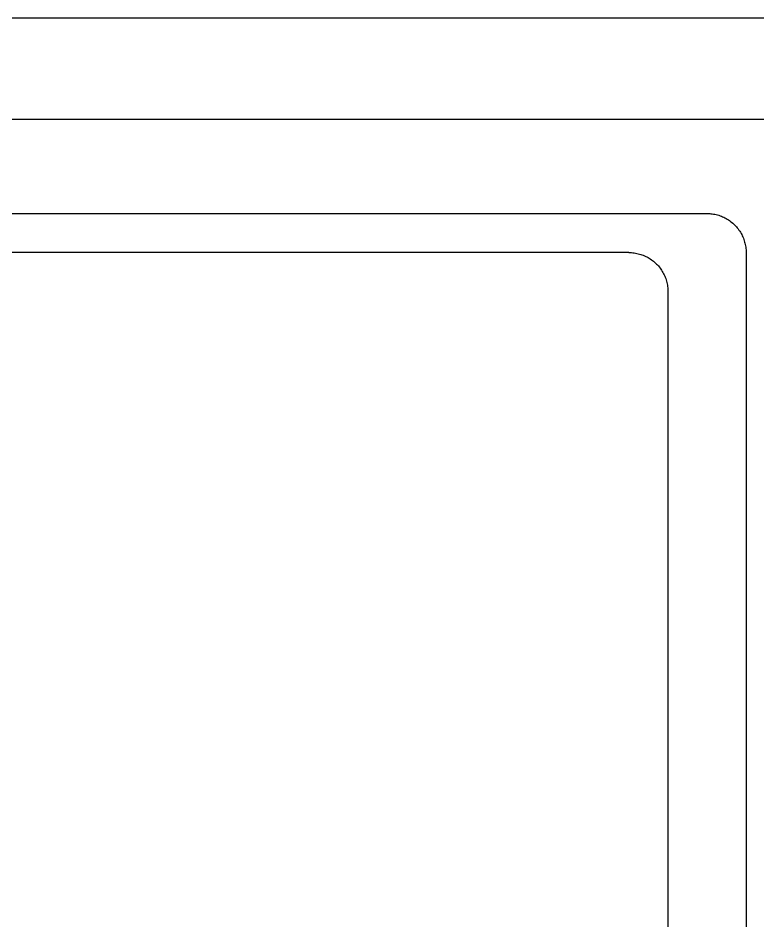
# Model space of a CAD drawing. Header units: millimetres. Extents: x -573 to 3430, y 0 to 3769.
# Drawn here: x 354.2 to 373.14, y 456.87 to 479.97 of the extents above; entities that cross this region are included whole.
import ezdxf

# ---------------------------------------------------------------- set-up
doc = ezdxf.new("R2010")
doc.units = ezdxf.units.MM
doc.layers.add('01 Basic thick', color=7, linetype='Continuous', lineweight=35)

msp = doc.modelspace()

# ---------------------------------------------------------------- linework, layer by layer
at = {"layer": '01 Basic thick', "lineweight": -3}
for p, q in [((383.589, 479.972, -368.054), (313.089, 479.972, -368.054)), ((384.589, 477.374, -368.054), (312.089, 477.374, -368.054)), ((324.839, 474.972, -368.054), (371.839, 474.972, -368.054)), ((371.839, 474.972, -368.054), (371.873, 474.972, -368.054)), ((371.873, 474.972, -368.054), (371.907, 474.97, -368.054)), ((371.907, 474.97, -368.054), (371.941, 474.967, -368.054)), ((371.941, 474.967, -368.054), (371.975, 474.963, -368.054)), ((371.975, 474.963, -368.054), (372.009, 474.958, -368.054)), ((372.009, 474.958, -368.054), (372.042, 474.951, -368.054)), ((372.042, 474.951, -368.054), (372.076, 474.944, -368.054)), ((372.076, 474.944, -368.054), (372.109, 474.935, -368.054)), ((372.109, 474.935, -368.054), (372.142, 474.925, -368.054)), ((372.142, 474.925, -368.054), (372.174, 474.915, -368.054)), ((372.174, 474.915, -368.054), (372.206, 474.903, -368.054)), ((372.206, 474.903, -368.054), (372.237, 474.89, -368.054)), ((372.237, 474.89, -368.054), (372.269, 474.875, -368.054)), ((372.269, 474.875, -368.054), (372.299, 474.86, -368.054)), ((372.299, 474.86, -368.054), (372.329, 474.844, -368.054)), ((372.329, 474.844, -368.054), (372.359, 474.827, -368.054)), ((372.359, 474.827, -368.054), (372.388, 474.808, -368.054)), ((372.388, 474.808, -368.054), (372.416, 474.789, -368.054)), ((372.416, 474.789, -368.054), (372.443, 474.769, -368.054)), ((372.443, 474.769, -368.054), (372.47, 474.748, -368.054)), ((372.47, 474.748, -368.054), (372.496, 474.726, -368.054)), ((372.496, 474.726, -368.054), (372.522, 474.703, -368.054)), ((372.522, 474.703, -368.054), (372.546, 474.679, -368.054)), ((372.546, 474.679, -368.054), (372.57, 474.655, -368.054)), ((372.57, 474.655, -368.054), (372.593, 474.63, -368.054)), ((372.593, 474.63, -368.054), (372.615, 474.603, -368.054)), ((372.615, 474.603, -368.054), (372.636, 474.577, -368.054)), ((372.636, 474.577, -368.054), (372.656, 474.549, -368.054)), ((372.656, 474.549, -368.054), (372.675, 474.521, -368.054)), ((372.675, 474.521, -368.054), (372.694, 474.492, -368.054)), ((372.694, 474.492, -368.054), (372.711, 474.462, -368.054)), ((372.711, 474.462, -368.054), (372.727, 474.432, -368.054)), ((372.727, 474.432, -368.054), (372.742, 474.402, -368.054)), ((372.742, 474.402, -368.054), (372.756, 474.371, -368.054)), ((372.756, 474.371, -368.054), (372.769, 474.339, -368.054)), ((372.769, 474.339, -368.054), (372.781, 474.307, -368.054)), ((372.781, 474.307, -368.054), (372.792, 474.275, -368.054)), ((372.792, 474.275, -368.054), (372.802, 474.242, -368.054)), ((372.802, 474.242, -368.054), (372.811, 474.209, -368.054)), ((372.811, 474.209, -368.054), (372.818, 474.176, -368.054)), ((372.818, 474.176, -368.054), (372.824, 474.142, -368.054)), ((372.824, 474.142, -368.054), (372.83, 474.108, -368.054)), ((372.83, 474.108, -368.054), (372.834, 474.074, -368.054)), ((372.834, 474.074, -368.054), (372.837, 474.04, -368.054)), ((372.837, 474.04, -368.054), (372.838, 474.006, -368.054)), ((369.839, 473.972, -368.054), (326.839, 473.972, -368.054)), ((369.839, 473.972, -368.054), (369.873, 473.972, -368.054)), ((369.873, 473.972, -368.054), (369.907, 473.97, -368.054)), ((369.907, 473.97, -368.054), (369.941, 473.967, -368.054)), ((369.941, 473.967, -368.054), (369.975, 473.963, -368.054)), ((369.975, 473.963, -368.054), (370.009, 473.958, -368.054)), ((370.009, 473.958, -368.054), (370.042, 473.951, -368.054)), ((370.042, 473.951, -368.054), (370.076, 473.944, -368.054)), ((370.076, 473.944, -368.054), (370.109, 473.935, -368.054)), ((370.109, 473.935, -368.054), (370.142, 473.925, -368.054)), ((370.142, 473.925, -368.054), (370.174, 473.915, -368.054)), ((370.174, 473.915, -368.054), (370.206, 473.903, -368.054)), ((370.206, 473.903, -368.054), (370.237, 473.89, -368.054)), ((370.237, 473.89, -368.054), (370.269, 473.875, -368.054)), ((370.269, 473.875, -368.054), (370.299, 473.86, -368.054)), ((370.299, 473.86, -368.054), (370.329, 473.844, -368.054)), ((370.329, 473.844, -368.054), (370.359, 473.827, -368.054)), ((370.359, 473.827, -368.054), (370.388, 473.808, -368.054)), ((370.388, 473.808, -368.054), (370.416, 473.789, -368.054)), ((370.416, 473.789, -368.054), (370.443, 473.769, -368.054)), ((372.838, 474.006, -368.054), (372.839, 473.972, -368.054)), ((372.839, 473.972, -368.054), (372.839, 445.972, -368.054)), ((370.443, 473.769, -368.054), (370.47, 473.748, -368.054)), ((370.47, 473.748, -368.054), (370.496, 473.726, -368.054)), ((370.496, 473.726, -368.054), (370.522, 473.703, -368.054)), ((370.522, 473.703, -368.054), (370.546, 473.679, -368.054)), ((370.546, 473.679, -368.054), (370.57, 473.655, -368.054)), ((370.57, 473.655, -368.054), (370.593, 473.63, -368.054)), ((370.593, 473.63, -368.054), (370.615, 473.603, -368.054)), ((370.615, 473.603, -368.054), (370.636, 473.577, -368.054)), ((370.636, 473.577, -368.054), (370.656, 473.549, -368.054)), ((370.656, 473.549, -368.054), (370.675, 473.521, -368.054)), ((370.675, 473.521, -368.054), (370.694, 473.492, -368.054)), ((370.694, 473.492, -368.054), (370.711, 473.462, -368.054)), ((370.711, 473.462, -368.054), (370.727, 473.432, -368.054)), ((370.727, 473.432, -368.054), (370.742, 473.402, -368.054)), ((370.742, 473.402, -368.054), (370.756, 473.371, -368.054)), ((370.756, 473.371, -368.054), (370.769, 473.339, -368.054)), ((370.769, 473.339, -368.054), (370.781, 473.307, -368.054)), ((370.781, 473.307, -368.054), (370.792, 473.275, -368.054)), ((370.792, 473.275, -368.054), (370.802, 473.242, -368.054)), ((370.802, 473.242, -368.054), (370.811, 473.209, -368.054)), ((370.811, 473.209, -368.054), (370.818, 473.176, -368.054)), ((370.818, 473.176, -368.054), (370.824, 473.142, -368.054)), ((370.824, 473.142, -368.054), (370.83, 473.108, -368.054)), ((370.83, 473.108, -368.054), (370.834, 473.074, -368.054)), ((370.834, 473.074, -368.054), (370.837, 473.04, -368.054)), ((370.837, 473.04, -368.054), (370.838, 473.006, -368.054)), ((370.838, 473.006, -368.054), (370.839, 472.972, -368.054)), ((370.839, 472.972, -368.054), (370.839, 446.972, -368.054))]:
    msp.add_line(p, q, dxfattribs=at)

doc.saveas('drawing.dxf')
